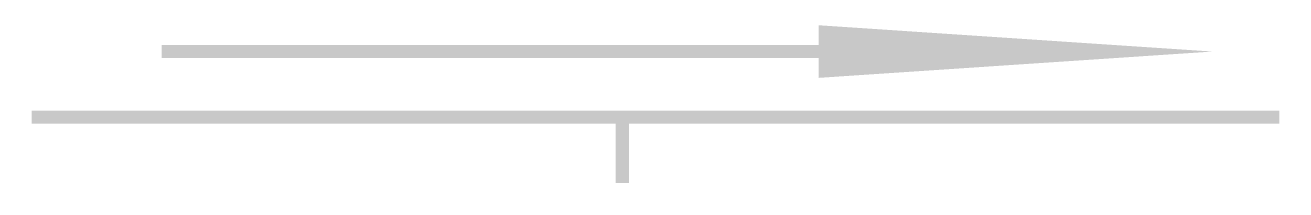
# Model space of a CAD drawing. Extents: x -0.05 to 9.56, y -0.05 to 1.2.
import ezdxf

# ---------------------------------------------------------------- set-up
doc = ezdxf.new("R2010")
doc.units = 0
doc.header["$MEASUREMENT"] = 0
doc.layers.get('0').update_dxf_attribs({"linetype": 'CONTINUOUS'})

msp = doc.modelspace()

# ---------------------------------------------------------------- linework, layer by layer
msp.add_lwpolyline([(5.9978, 1.0004, 0.4, 0, 0), (8.9977, 1.0004, 0, 0, 0)], format="xyseb")
at = {"const_width": 0.1}
for points in [[(5.9978, 1.0004), (0.9915, 1.0004)], [(9.5068, 0.5009), (0.0004, 0.5009)], [(4.5006, 0.5009), (4.5006, -0.0003)]]:
    msp.add_lwpolyline(points, dxfattribs=at)

doc.saveas('drawing.dxf')
